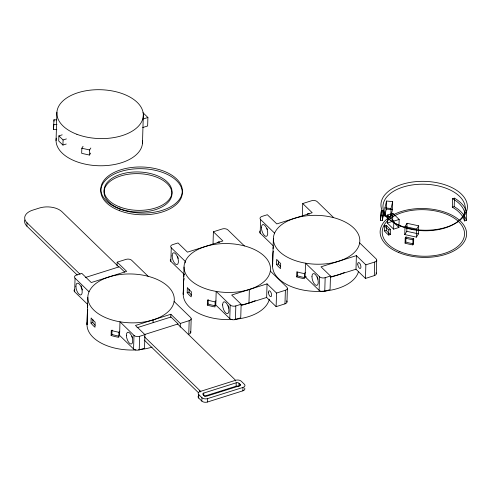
<?xml version="1.0" encoding="UTF-8"?>
<svg xmlns="http://www.w3.org/2000/svg" width="492" height="492" viewBox="0 0 492 492"><rect width="100%" height="100%" fill="white"/><g stroke="black" fill="none" stroke-linecap="round" stroke-linejoin="round"><path stroke-width="0.74" d="M77.238 275.04L26.9 226.172L26.998 222.778A16.476 9.305 1.7 0 1 32.736 210.133L39.391 208.03A16.476 9.305 1.7 0 1 61.967 211.726L118.824 266.928M56.826 129.654L53.4 129.482L54.003 119.747L56.74 119.888M53.96 121.204L54.003 119.747M56.057 140.657L56.9 112.237M62.189 134.839L58.868 135.884L58.72 140.983L62.927 145.066L66.248 144.021M62.927 145.066L63.081 139.974L58.868 135.884M87.57 304.32L74.649 291.774L75.055 278.189A4.12 2.325 1.7 0 1 76.488 275.028L81.795 273.349L91.266 282.543L126.653 271.363L117.182 262.168L126.032 259.37A4.12 2.325 1.7 0 1 131.678 260.299L148.166 276.307M83.056 146.302L81.832 148.252L81.678 153.344L89.452 155.048L90.676 153.092M89.452 155.048L89.599 149.949L90.829 148M87.828 297.463L87.016 324.64L87.385 312.377A43.247 24.434 1.7 0 1 87.791 309.775M90.989 323.072L91.137 317.973A43.247 24.434 1.7 0 0 95.147 322.125L94.993 327.223A43.247 24.434 1.7 0 1 90.989 323.072L92.822 322.574A41.187 23.272 1.7 0 0 95.165 325.218M92.822 322.574L92.908 319.665M118.929 332.248L118.781 337.346A43.247 24.434 1.7 0 1 111.106 335.495L111.254 330.396A43.247 24.434 1.7 0 0 118.929 332.248L119.74 331.184M111.106 335.495L111.905 334.437L112.035 330.071M117.071 265.944L117.182 262.168M133.578 348.982L133.978 335.396L119.98 321.805L119.581 335.396L133.578 348.982A4.12 2.325 1.7 0 0 139.224 349.91L144.531 348.231L144.931 334.646L135.46 325.452L170.853 314.265L180.324 323.459L180.213 327.235M142.483 143.233L143.326 114.814M139.224 349.91L139.623 336.319L144.931 334.646M142.969 112.705L147.895 117.483L147.643 125.977L142.686 127.545M153.08 322.408L153.16 319.855M184.315 274.444L170.853 261.375L171.259 247.79A4.12 2.325 1.7 0 1 172.692 244.629L177.999 242.95L187.47 252.144L222.864 240.963L213.393 231.769L222.236 228.971A4.12 2.325 1.7 0 1 227.882 229.899L244.376 245.908M170.761 317.285L170.853 314.265M184.033 267.064L183.227 294.241L183.59 281.978A43.247 24.434 1.7 0 1 184.242 278.515M185.213 262.888L185.256 261.381L171.259 247.79M187.194 292.672L187.347 287.574A43.247 24.434 1.7 0 0 191.351 291.725L191.203 296.824A43.247 24.434 1.7 0 1 187.194 292.672L189.026 292.174A41.187 23.272 1.7 0 0 191.64 295.077M189.026 292.174L189.113 289.265M174.113 301.498A43.247 24.434 1.7 0 1 106.131 317.869A43.247 24.434 1.7 0 1 112.932 275.852A43.247 24.434 1.7 0 1 174.113 301.498L190.607 317.506A4.12 2.325 1.7 0 1 189.168 320.667L188.768 334.252A4.12 2.325 1.7 0 0 190.527 331.485M190.779 332.389L191.179 318.804M198.67 398.028L198.768 394.627A4.12 2.325 1.7 0 1 200.207 391.466L235.594 380.285A4.12 2.325 1.7 0 1 241.24 381.208L244.395 384.277A4.12 2.325 1.7 0 1 242.962 387.438L242.857 390.832L207.47 402.013A4.12 2.325 1.7 0 1 201.825 401.091L198.67 398.028A4.12 2.325 1.7 0 1 198.51 395.808M199.537 391.669L199.574 390.31L144.359 336.706M200.724 391.933L200.742 391.3A16.476 9.305 1.7 0 1 199.574 390.31M201.825 401.091L201.929 397.696L198.768 394.627M203.725 395.752L203.805 393.04L236.203 382.801A2.06 1.162 1.7 0 1 239.026 383.262L240.078 384.289L240.035 385.642M215.139 301.848L214.986 306.947A43.247 24.434 1.7 0 1 207.31 305.095L207.464 300.003A43.247 24.434 1.7 0 0 215.139 301.848L215.945 300.784M207.31 305.095L208.116 304.038L208.245 299.671M207.47 402.013L207.569 398.618L242.962 387.438M213.011 244.598L213.393 231.769M229.782 318.582L230.188 304.997L216.191 291.405L215.785 304.997L229.782 318.582A4.12 2.325 1.7 0 0 235.428 319.511L240.736 317.832L241.142 304.247L231.67 295.052L267.058 283.866L276.529 293.06L276.129 306.651L284.973 303.853A4.12 2.325 1.7 0 0 286.584 300.883M235.428 319.511L235.828 305.919L241.142 304.247M235.465 380.956L235.483 380.322A16.476 9.305 1.7 0 0 234.543 379.264L177.68 324.062M204.426 396.208L236.098 386.202L236.203 382.801M238.921 386.663L239.026 383.262M248.958 303.047L249.364 289.456M273.109 245.692L260.188 233.147L260.594 219.561A4.12 2.325 1.7 0 1 262.027 216.4L267.334 214.721L276.805 223.915L312.199 212.735L302.728 203.54L311.571 200.742A4.12 2.325 1.7 0 1 317.217 201.671L333.705 217.679M276.129 306.651L266.658 297.457L267.058 283.866M273.368 238.841L272.562 266.012L272.925 253.749A43.247 24.434 1.7 0 1 273.331 251.148M276.529 264.444L276.676 259.346A43.247 24.434 1.7 0 0 280.686 263.497L280.538 268.595A43.247 24.434 1.7 0 1 276.529 264.444L278.361 263.946A41.187 23.272 1.7 0 0 280.704 266.59M278.361 263.946L278.447 261.037M284.973 303.853L285.378 290.268A4.12 2.325 1.7 0 0 286.811 287.107L270.323 271.098A43.247 24.434 1.7 0 0 209.137 245.453A43.247 24.434 1.7 0 0 202.335 287.469A43.247 24.434 1.7 0 0 270.323 271.098M286.984 301.996L287.383 288.404M304.474 273.62L304.32 278.718A43.247 24.434 1.7 0 1 296.645 276.867L296.799 271.775A43.247 24.434 1.7 0 0 304.474 273.62L305.28 272.556M296.645 276.867L297.451 275.809L297.555 272.168M302.346 216.375L302.728 203.54M305.12 276.768L305.526 263.177L319.523 276.768A4.12 2.325 1.7 0 0 325.163 277.691L330.476 276.018L330.071 289.603L324.763 291.282A4.12 2.325 1.7 0 1 319.117 290.354L305.12 276.768A43.247 24.434 1.7 0 0 306.381 276.971M319.117 290.354L319.523 276.768M324.763 291.282L325.163 277.691M376.066 272.857A4.12 2.325 1.7 0 1 374.307 275.625L365.464 278.423L355.993 269.229L356.392 255.637L321.005 266.824L330.476 276.018M365.464 278.423L365.863 264.831L356.392 255.637M374.307 275.625L374.713 262.039A4.12 2.325 1.7 0 0 376.146 258.878L359.658 242.87M376.318 273.767L376.718 260.176M380.476 220.293L380.63 215.195A43.247 24.434 1.7 0 1 381.509 210.582L383.576 210.736L383.422 215.834A41.187 23.272 1.7 0 0 382.536 220.447L380.476 220.293A43.247 24.434 1.7 0 1 381.362 215.68L381.509 210.582M382.536 220.447L382.684 215.348A41.187 23.272 1.7 0 1 383.576 210.736M384.67 215.945L384.91 207.913L386.558 201.025L392.678 201.615L392.444 209.653L390.789 216.535L384.67 215.945L386.318 209.063L386.558 201.025M384.492 230.945L384.639 225.853L386.454 225.33A41.187 23.272 1.7 0 0 390.63 229.432L390.476 234.524L388.655 235.047A43.247 24.434 1.7 0 1 384.492 230.945L386.306 230.428A41.187 23.272 1.7 0 0 390.476 234.524M386.306 230.428L386.454 225.33M387.302 223.017L387.542 214.979L392.85 213.307L399.166 219.432L398.926 227.464L393.618 229.143L387.302 223.017L392.616 221.338L398.926 227.464M388.655 235.047L388.803 229.955A43.247 24.434 1.7 0 1 384.639 225.853M390.789 216.535L391.029 208.503L392.678 201.615M392.616 221.338L392.85 213.307M393.618 229.143L393.858 221.111L387.542 214.979M404.756 234.579L404.996 226.548L407.032 223.294L418.698 225.834L418.458 233.866L416.423 237.119L404.756 234.579L406.798 231.326L407.032 223.294M405.064 243.128L405.217 238.036L405.98 236.966A41.187 23.272 1.7 0 0 413.723 238.712L413.569 243.811L412.806 244.881A43.247 24.434 1.7 0 1 405.064 243.128L405.826 242.058L405.98 236.966M412.806 244.881L412.954 239.788L413.723 238.712M416.423 237.119L416.656 229.088L418.698 225.834M452.314 207.193L452.566 198.7L454.454 198.159A43.247 24.434 1.7 0 1 466.613 211.886L466.361 220.379L464.436 220.933A41.187 23.272 1.7 0 0 452.314 207.193L454.202 206.652A43.247 24.434 1.7 0 1 466.361 220.379M454.202 206.652L454.454 198.159M464.436 220.933L464.688 212.439A41.187 23.272 1.7 0 0 452.566 198.7M53.4 129.482L53.849 124.839M63.081 139.974L66.395 138.922M142.938 119.052L147.895 117.483M85.319 277.513L119.249 266.793L124.74 272.119M393.858 221.111L399.166 219.432M137.028 327.733L170.97 317.002L178.104 323.933L144.174 334.652M180.324 323.459L189.168 320.667M276.529 293.06L285.378 290.268M365.863 264.831L374.713 262.039M241.172 305.507L266.658 297.457M330.507 277.279L355.993 269.229M294.647 218.282L296.848 217.636A43.247 24.434 1.7 0 1 354.424 228.706A43.247 24.434 1.7 0 1 338.699 261.234L336.356 261.916A43.247 24.434 1.7 0 1 278.773 250.846A43.247 24.434 1.7 0 1 294.499 218.325M388.803 229.955L390.63 229.432M464.688 212.439L466.613 211.886M53.548 124.384L56.974 124.562M380.63 215.195L382.684 215.348M381.362 215.68L383.422 215.834M384.91 207.913L391.029 208.503M386.318 209.063L392.444 209.653M81.832 148.252L89.599 149.949M404.996 226.548L416.656 229.088M406.798 231.326L418.458 233.866M260.594 219.561L274.591 233.153M26.998 222.778L80.036 274.259M144.218 340.064L198.381 392.647M75.055 278.189L89.052 291.781M412.954 239.788A43.247 24.434 1.7 0 1 405.217 238.036M413.569 243.811A41.187 23.272 1.7 0 1 405.826 242.058M358.502 271.615A43.247 24.434 1.7 0 1 310.175 291.073A43.247 24.434 1.7 0 1 272.796 263.534M273.078 248.657A43.247 24.434 1.7 0 1 273.349 246.627M304.634 277.562A41.187 23.272 1.7 0 1 297.451 275.809M260.188 233.147A4.12 2.325 1.7 0 1 260.028 230.933M267.365 229.598A6.181 2.681 72.5 0 1 267.033 228.38M307.272 214.709A3.087 1.341 72.5 0 1 309.197 214.235M344.603 272.365A43.247 24.434 1.7 0 1 338.293 274.819L335.95 275.508A43.247 24.434 1.7 0 1 331.171 276.596M318.078 279.235A6.181 2.681 72.5 0 1 317.426 276.824M170.853 261.375A4.12 2.325 1.7 0 1 170.527 259.376M178.233 258.429A6.181 2.681 72.5 0 1 177.698 256.609M217.968 242.722A3.087 1.341 72.5 0 1 219.721 242.292M255.268 300.594A43.247 24.434 1.7 0 1 241.935 304.806M235.828 305.919A4.12 2.325 1.7 0 1 230.188 304.997M228.977 308.053A6.181 2.681 72.5 0 1 228.214 305.643M269.327 299.222A43.247 24.434 1.7 0 1 234.868 319.326M232.076 319.529A43.247 24.434 1.7 0 1 183.75 290.52M183.744 276.885A43.247 24.434 1.7 0 1 184.223 273.995M215.299 305.79A41.187 23.272 1.7 0 1 208.116 304.038M207.569 398.618A4.12 2.325 1.7 0 1 201.929 397.696M244.616 388.065A4.12 2.325 1.7 0 1 242.857 390.832M236.098 386.202A2.06 1.162 1.7 0 1 238.7 386.484M240.078 384.289A2.06 1.162 1.7 0 1 239.358 385.869L206.966 396.103A2.06 1.162 1.7 0 1 204.143 395.642L203.091 394.621A2.06 1.162 1.7 0 1 203.805 393.04M26.9 226.172A16.476 9.305 1.7 0 1 24.76 220.022M152.053 347.124A43.247 24.434 1.7 0 1 138.664 349.726M135.866 349.929A43.247 24.434 1.7 0 1 87.256 322.162M87.533 307.285A43.247 24.434 1.7 0 1 87.81 305.255M119.089 336.19A41.187 23.272 1.7 0 1 111.905 334.437M139.623 336.319A4.12 2.325 1.7 0 1 133.978 335.396M132.539 337.863A6.181 2.681 72.5 0 1 132.004 336.042M74.649 291.774A4.12 2.325 1.7 0 1 74.489 289.56M82.515 289.979A6.181 2.681 72.5 0 1 81.291 285.846M142.446 140.749A43.247 24.434 1.7 0 1 98.541 165.743A43.247 24.434 1.7 0 1 56.248 138.16M398.729 252.55A43.247 24.434 1.7 0 0 466.453 235.852A43.247 24.434 1.7 0 0 404.916 210.484A43.247 24.434 1.7 0 0 398.729 252.55M399.535 225.373A43.247 24.434 1.7 0 0 467.259 208.676A43.247 24.434 1.7 0 0 405.728 183.313A43.247 24.434 1.7 0 0 399.535 225.373M400.66 226.142A41.187 23.272 1.7 0 0 465.155 210.238A41.187 23.272 1.7 0 0 406.552 186.081A41.187 23.272 1.7 0 0 400.66 226.142M399.904 251.615A41.187 23.272 1.7 0 0 464.399 235.717A41.187 23.272 1.7 0 0 405.795 211.554A41.187 23.272 1.7 0 0 399.904 251.615M119.679 210.742A40.774 23.038 1.7 0 0 182.268 193.534A40.774 23.038 1.7 0 0 122.68 170.927A40.774 23.038 1.7 0 0 119.679 210.742M119.728 209.045A40.774 23.038 1.7 0 0 182.323 191.837A40.774 23.038 1.7 0 0 122.729 169.223A40.774 23.038 1.7 0 0 119.728 209.045M119.784 208.694A33.979 19.2 1.7 0 0 171.942 194.352A33.979 19.2 1.7 0 0 122.287 175.509A33.979 19.2 1.7 0 0 119.784 208.694M119.833 206.991A33.979 19.2 1.7 0 0 171.991 192.655A33.979 19.2 1.7 0 0 122.336 173.811A33.979 19.2 1.7 0 0 119.833 206.991M261.443 227.661A6.181 2.681 72.5 0 0 266.203 236.381A6.181 2.681 72.5 0 0 266.16 227.279A6.181 2.681 72.5 0 0 261.443 227.661M311.953 276.701A6.181 2.681 72.5 0 0 316.713 285.415A6.181 2.681 72.5 0 0 316.67 276.313A6.181 2.681 72.5 0 0 311.953 276.701M357.77 264.112A3.087 1.341 72.5 0 0 360.15 268.472A3.087 1.341 72.5 0 0 360.126 263.915A3.087 1.341 72.5 0 0 357.77 264.112M172.108 255.889A6.181 2.681 72.5 0 0 176.868 264.61A6.181 2.681 72.5 0 0 176.825 255.508A6.181 2.681 72.5 0 0 172.108 255.889M222.618 304.929A6.181 2.681 72.5 0 0 227.378 313.644A6.181 2.681 72.5 0 0 227.335 304.542A6.181 2.681 72.5 0 0 222.618 304.929M268.435 292.34A3.087 1.341 72.5 0 0 270.815 296.694A3.087 1.341 72.5 0 0 270.791 292.143A3.087 1.341 72.5 0 0 268.435 292.34M126.407 335.329A6.181 2.681 72.5 0 0 131.173 344.043A6.181 2.681 72.5 0 0 131.13 334.941A6.181 2.681 72.5 0 0 126.407 335.329M75.897 286.289A6.181 2.681 72.5 0 0 80.663 295.009A6.181 2.681 72.5 0 0 80.62 285.907A6.181 2.681 72.5 0 0 75.897 286.289M76.906 134.304A43.247 24.434 1.7 0 0 143.289 116.057A43.247 24.434 1.7 0 0 80.091 92.078A43.247 24.434 1.7 0 0 76.906 134.304"/></g></svg>
